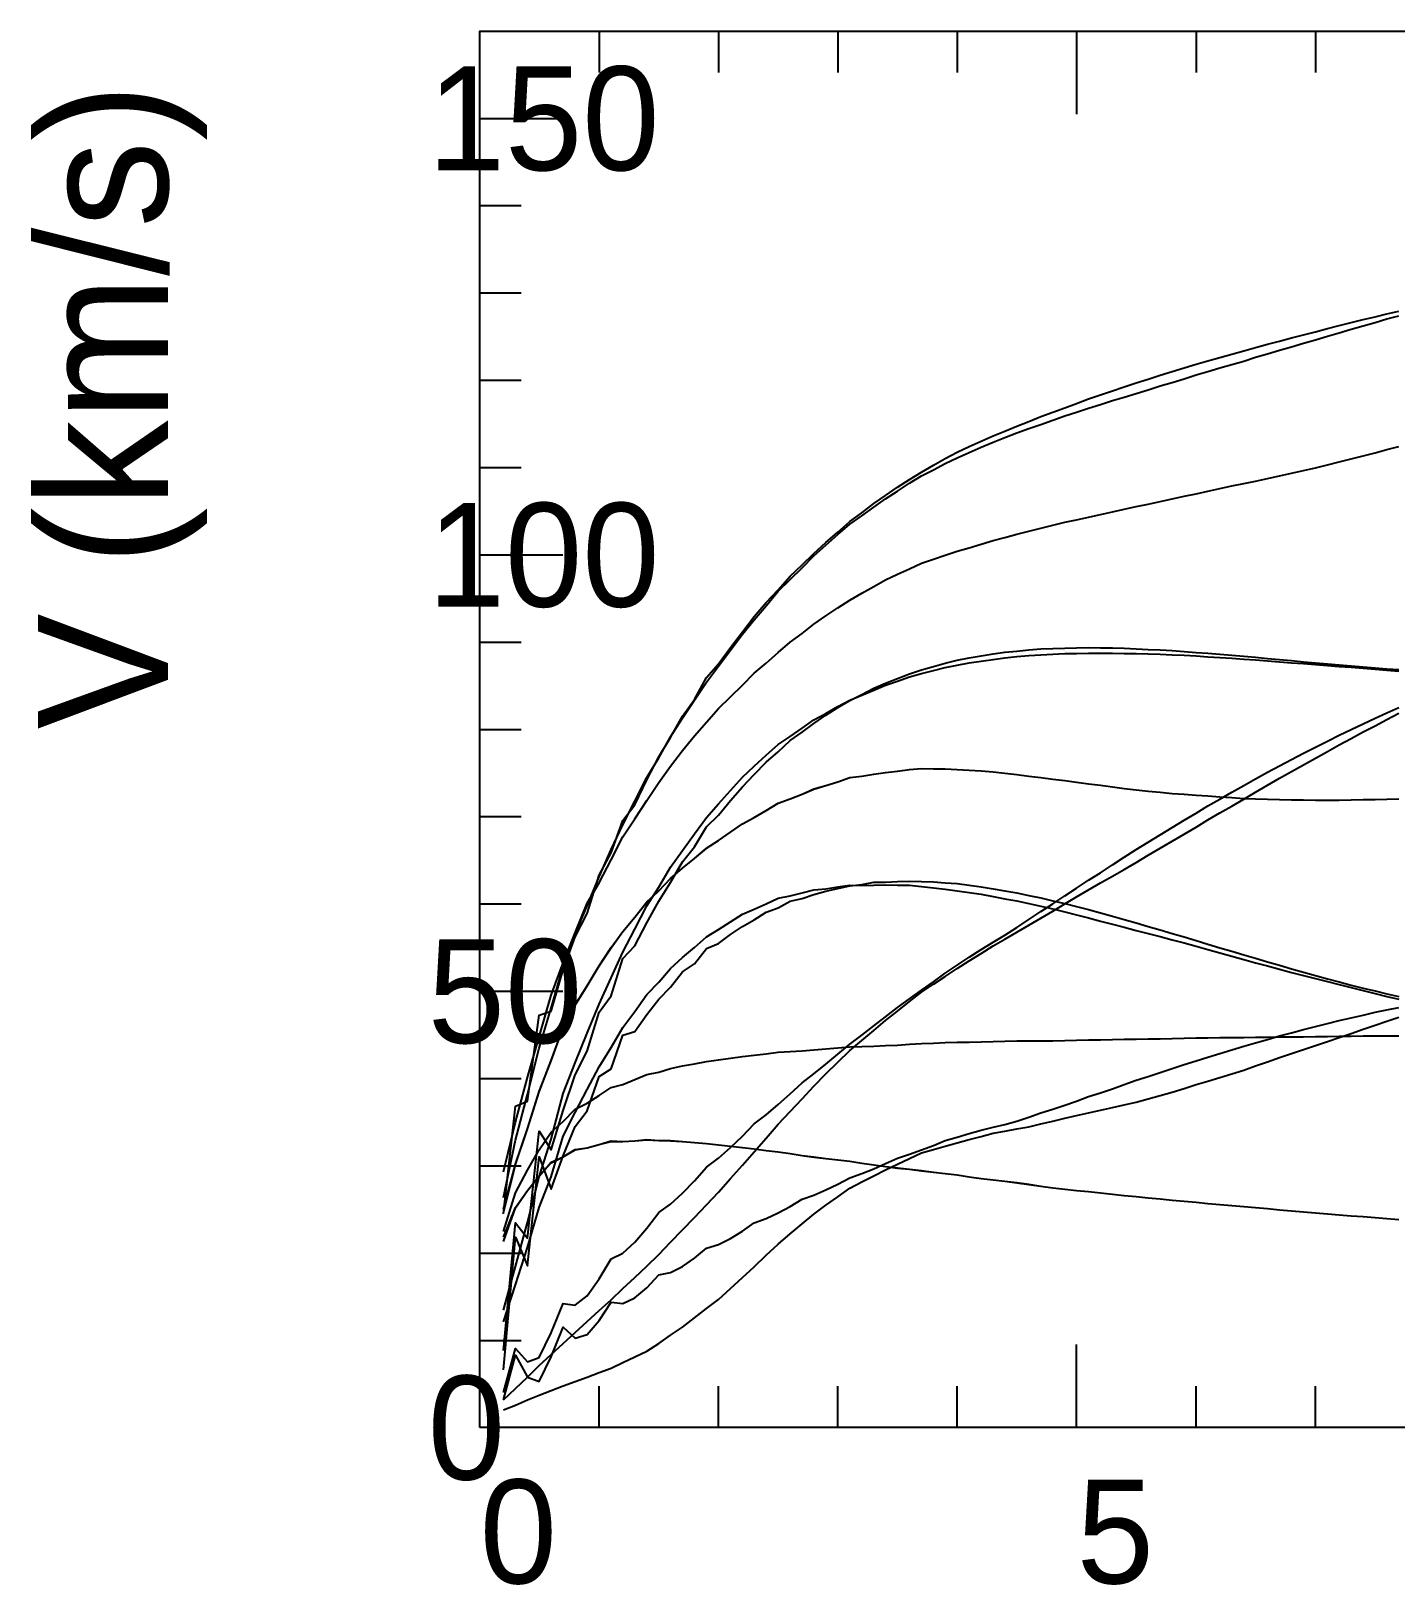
# Model space of a CAD drawing. Extents: x -35 to 179, y -35 to 134.
# Drawn here: x -34.5 to 70.5, y -12.1 to 107.5 of the extents above; entities that cross this region are included whole.
import ezdxf

# ---------------------------------------------------------------- set-up
doc = ezdxf.new("R2010")
doc.units = 0

msp = doc.modelspace()

# ---------------------------------------------------------------- linework, layer by layer
at = {"color": 0}
for p, q in [((9.19, 107.54), (9.19, 104.34)), ((18.38, 107.54), (18.38, 104.34)), ((27.57, 107.54), (27.57, 104.34)), ((36.76, 107.54), (36.76, 104.34)), ((45.95, 107.54), (45.95, 101.14)), ((55.14, 107.54), (55.14, 104.34)), ((64.33, 107.54), (64.33, 104.34)), ((0, 100.82), (6.4, 100.82)), ((0, 94.1), (3.2, 94.1)), ((0, 87.38), (3.2, 87.38)), ((0, 80.66), (3.2, 80.66)), ((0, 73.93), (3.2, 73.93)), ((0, 67.21), (6.4, 67.21)), ((0, 60.49), (3.2, 60.49)), ((0, 53.77), (3.2, 53.77)), ((0, 47.05), (3.2, 47.05)), ((0, 40.33), (3.2, 40.33)), ((0, 33.61), (6.4, 33.61)), ((0, 26.89), (3.2, 26.89)), ((0, 20.16), (3.2, 20.16)), ((0, 13.44), (3.2, 13.44)), ((0, 6.72), (3.2, 6.72)), ((45.95, 0), (45.95, 6.4)), ((9.19, 0), (9.19, 3.2)), ((18.38, 0), (18.38, 3.2)), ((27.57, 0), (27.57, 3.2)), ((36.76, 0), (36.76, 3.2)), ((55.14, 0), (55.14, 3.2)), ((64.33, 0), (64.33, 3.2))]:
    msp.add_line(p, q, dxfattribs=at)
msp.add_lwpolyline([(0, 0), (0, 107.54), (179.2, 107.54), (179.2, 0)], close=True, dxfattribs=at)
at = {"color": 3}
for points in [[(1.84, 16.45), (2.76, 24.75), (3.68, 25.14), (4.59, 31.75), (5.51, 32.06), (6.43, 35.26), (7.35, 37.79), (8.27, 39.59), (9.19, 42.53), (10.11, 44.27), (11.03, 46.74), (11.95, 47.95), (12.87, 49.87), (13.78, 51.65), (14.7, 53.13), (15.62, 54.78), (16.54, 56.08), (17.46, 57.76), (18.38, 58.81), (19.3, 60.06), (20.22, 61.29), (21.14, 62.45), (22.06, 63.53), (22.97, 64.51), (23.89, 65.57), (24.81, 66.44), (25.73, 67.31), (26.65, 68.15), (27.57, 68.96), (28.49, 69.77), (29.41, 70.44), (30.33, 71.16), (31.25, 71.78), (32.16, 72.42), (33.08, 73), (34, 73.58), (34.92, 74.11), (35.84, 74.63), (36.76, 75.11), (37.68, 75.54), (38.6, 75.96), (39.52, 76.36), (40.43, 76.74), (41.35, 77.12), (42.27, 77.48), (43.19, 77.85), (44.11, 78.19), (45.03, 78.54), (45.95, 78.87), (46.87, 79.21), (47.79, 79.53), (48.71, 79.84), (49.62, 80.15), (50.54, 80.45), (51.46, 80.74), (52.38, 81.04), (53.3, 81.32), (54.22, 81.6), (55.14, 81.88), (56.06, 82.14), (56.98, 82.41), (57.9, 82.67), (58.81, 82.92), (59.73, 83.18), (60.65, 83.43), (61.57, 83.67), (62.49, 83.92), (63.41, 84.16), (64.33, 84.39), (65.25, 84.63), (66.17, 84.86), (67.09, 85.09), (68, 85.32), (68.92, 85.54), (69.84, 85.76), (70.76, 85.98)], [(1.84, 19.7), (2.76, 23.51), (3.68, 26.96), (4.59, 30.1), (5.51, 33.29), (6.43, 35.78), (7.35, 38.1), (8.27, 40.38), (9.19, 41.94), (10.11, 43.72), (11.03, 45.49), (11.95, 46.87), (12.87, 48.29), (13.78, 49.68), (14.7, 50.93), (15.62, 52.13), (16.54, 53.26), (17.46, 54.32), (18.38, 55.38), (19.3, 56.27), (20.22, 57.18), (21.14, 58.09), (22.06, 58.87), (22.97, 59.68), (23.89, 60.48), (24.81, 61.15), (25.73, 61.86), (26.65, 62.51), (27.57, 63.12), (28.49, 63.72), (29.41, 64.26), (30.33, 64.77), (31.25, 65.28), (32.16, 65.72), (33.08, 66.14), (34, 66.57), (34.92, 66.88), (35.84, 67.18), (36.76, 67.48), (37.68, 67.75), (38.6, 68.03), (39.52, 68.3), (40.43, 68.54), (41.35, 68.79), (42.27, 69.04), (43.19, 69.26), (44.11, 69.49), (45.03, 69.73), (45.95, 69.91), (46.87, 70.11), (47.79, 70.32), (48.71, 70.52), (49.62, 70.73), (50.54, 70.93), (51.46, 71.12), (52.38, 71.32), (53.3, 71.52), (54.22, 71.72), (55.14, 71.91), (56.06, 72.11), (56.98, 72.31), (57.9, 72.51), (58.81, 72.7), (59.73, 72.89), (60.65, 73.09), (61.57, 73.29), (62.49, 73.5), (63.41, 73.7), (64.33, 73.92), (65.25, 74.14), (66.17, 74.36), (67.09, 74.6), (68, 74.83), (68.92, 75.07), (69.84, 75.31), (70.76, 75.56)], [(1.84, 5.95), (2.76, 15.76), (3.68, 14.59), (4.59, 22.83), (5.51, 21.38), (6.43, 24.41), (7.35, 27.16), (8.27, 28.98), (9.19, 31.99), (10.11, 33.24), (11.03, 36.13), (11.95, 37.11), (12.87, 38.88), (13.78, 40.55), (14.7, 41.98), (15.62, 43.58), (16.54, 44.72), (17.46, 46.26), (18.38, 47.17), (19.3, 48.29), (20.22, 49.35), (21.14, 50.3), (22.06, 51.25), (22.97, 52.03), (23.89, 52.92), (24.81, 53.55), (25.73, 54.23), (26.65, 54.86), (27.57, 55.44), (28.49, 55.99), (29.41, 56.46), (30.33, 56.95), (31.25, 57.32), (32.16, 57.69), (33.08, 58.04), (34, 58.35), (34.92, 58.62), (35.84, 58.86), (36.76, 59.09), (37.68, 59.27), (38.6, 59.43), (39.52, 59.58), (40.43, 59.71), (41.35, 59.8), (42.27, 59.89), (43.19, 59.96), (44.11, 60), (45.03, 60.03), (45.95, 60.05), (46.87, 60.06), (47.79, 60.05), (48.71, 60.04), (49.62, 60.01), (50.54, 59.97), (51.46, 59.93), (52.38, 59.88), (53.3, 59.83), (54.22, 59.76), (55.14, 59.7), (56.06, 59.63), (56.98, 59.55), (57.9, 59.47), (58.81, 59.4), (59.73, 59.32), (60.65, 59.23), (61.57, 59.15), (62.49, 59.07), (63.41, 58.98), (64.33, 58.9), (65.25, 58.82), (66.17, 58.74), (67.09, 58.66), (68, 58.58), (68.92, 58.51), (69.84, 58.44), (70.76, 58.37)], [(1.84, 2.7), (2.76, 6.1), (3.68, 5.07), (4.59, 5.39), (5.51, 7.29), (6.43, 9.57), (7.35, 9.42), (8.27, 10.16), (9.19, 11.46), (10.11, 13), (11.03, 13.44), (11.95, 14.29), (12.87, 15.35), (13.78, 16.56), (14.7, 17.2), (15.62, 18.06), (16.54, 19), (17.46, 20.05), (18.38, 20.75), (19.3, 21.57), (20.22, 22.44), (21.14, 23.38), (22.06, 24.09), (22.97, 24.88), (23.89, 25.69), (24.81, 26.54), (25.73, 27.25), (26.65, 28), (27.57, 28.75), (28.49, 29.54), (29.41, 30.22), (30.33, 30.93), (31.25, 31.64), (32.16, 32.36), (33.08, 33.01), (34, 33.68), (34.92, 34.34), (35.84, 35), (36.76, 35.61), (37.68, 36.22), (38.6, 36.81), (39.52, 37.37), (40.43, 37.93), (41.35, 38.52), (42.27, 39.12), (43.19, 39.74), (44.11, 40.33), (45.03, 40.94), (45.95, 41.54), (46.87, 42.15), (47.79, 42.73), (48.71, 43.33), (49.62, 43.92), (50.54, 44.51), (51.46, 45.08), (52.38, 45.65), (53.3, 46.21), (54.22, 46.77), (55.14, 47.32), (56.06, 47.87), (56.98, 48.4), (57.9, 48.93), (58.81, 49.45), (59.73, 49.97), (60.65, 50.47), (61.57, 50.97), (62.49, 51.45), (63.41, 51.94), (64.33, 52.4), (65.25, 52.87), (66.17, 53.32), (67.09, 53.77), (68, 54.2), (68.92, 54.63), (69.84, 55.04), (70.76, 55.46)]]:
    msp.add_lwpolyline(points, dxfattribs=at)
at = {"color": 4}
for points in [[(1.84, 17.73), (2.76, 22.14), (3.68, 25.65), (4.59, 29.22), (5.51, 32.3), (6.43, 35.49), (7.35, 37.99), (8.27, 40.17), (9.19, 42.4), (10.11, 44.52), (11.03, 46.41), (11.95, 48.23), (12.87, 50.07), (13.78, 51.57), (14.7, 53.2), (15.62, 54.62), (16.54, 56.02), (17.46, 57.41), (18.38, 58.64), (19.3, 59.87), (20.22, 61.11), (21.14, 62.2), (22.06, 63.29), (22.97, 64.4), (23.89, 65.3), (24.81, 66.22), (25.73, 67.14), (26.65, 67.95), (27.57, 68.77), (28.49, 69.57), (29.41, 70.22), (30.33, 70.88), (31.25, 71.53), (32.16, 72.12), (33.08, 72.73), (34, 73.29), (34.92, 73.76), (35.84, 74.24), (36.76, 74.67), (37.68, 75.1), (38.6, 75.51), (39.52, 75.89), (40.43, 76.25), (41.35, 76.61), (42.27, 76.93), (43.19, 77.25), (44.11, 77.58), (45.03, 77.9), (45.95, 78.2), (46.87, 78.5), (47.79, 78.79), (48.71, 79.08), (49.62, 79.35), (50.54, 79.63), (51.46, 79.92), (52.38, 80.21), (53.3, 80.49), (54.22, 80.77), (55.14, 81.06), (56.06, 81.33), (56.98, 81.6), (57.9, 81.87), (58.81, 82.13), (59.73, 82.42), (60.65, 82.69), (61.57, 82.96), (62.49, 83.23), (63.41, 83.51), (64.33, 83.77), (65.25, 84.04), (66.17, 84.31), (67.09, 84.58), (68, 84.85), (68.92, 85.1), (69.84, 85.37), (70.76, 85.62)], [(1.84, 9.04), (2.76, 12.41), (3.68, 15.79), (4.59, 19.32), (5.51, 22.22), (6.43, 25.73), (7.35, 28.08), (8.27, 30.38), (9.19, 32.6), (10.11, 34.63), (11.03, 36.62), (11.95, 38.39), (12.87, 40.17), (13.78, 41.62), (14.7, 43.15), (15.62, 44.45), (16.54, 45.73), (17.46, 46.97), (18.38, 48.03), (19.3, 49.07), (20.22, 50.08), (21.14, 50.94), (22.06, 51.77), (22.97, 52.6), (23.89, 53.22), (24.81, 53.87), (25.73, 54.49), (26.65, 55), (27.57, 55.52), (28.49, 56.02), (29.41, 56.4), (30.33, 56.79), (31.25, 57.16), (32.16, 57.49), (33.08, 57.81), (34, 58.08), (34.92, 58.3), (35.84, 58.52), (36.76, 58.7), (37.68, 58.88), (38.6, 59.03), (39.52, 59.16), (40.43, 59.28), (41.35, 59.38), (42.27, 59.46), (43.19, 59.52), (44.11, 59.57), (45.03, 59.6), (45.95, 59.62), (46.87, 59.64), (47.79, 59.64), (48.71, 59.64), (49.62, 59.62), (50.54, 59.61), (51.46, 59.58), (52.38, 59.55), (53.3, 59.52), (54.22, 59.47), (55.14, 59.42), (56.06, 59.36), (56.98, 59.31), (57.9, 59.24), (58.81, 59.18), (59.73, 59.11), (60.65, 59.04), (61.57, 58.97), (62.49, 58.9), (63.41, 58.83), (64.33, 58.76), (65.25, 58.69), (66.17, 58.62), (67.09, 58.55), (68, 58.48), (68.92, 58.4), (69.84, 58.33), (70.76, 58.25)], [(1.84, 2.13), (2.76, 3.01), (3.68, 3.89), (4.59, 4.78), (5.51, 5.64), (6.43, 6.48), (7.35, 7.33), (8.27, 8.18), (9.19, 9.01), (10.11, 9.83), (11.03, 10.7), (11.95, 11.57), (12.87, 12.42), (13.78, 13.34), (14.7, 14.29), (15.62, 15.23), (16.54, 16.19), (17.46, 17.16), (18.38, 18.13), (19.3, 19.19), (20.22, 20.21), (21.14, 21.24), (22.06, 22.3), (22.97, 23.36), (23.89, 24.35), (24.81, 25.32), (25.73, 26.3), (26.65, 27.23), (27.57, 28.13), (28.49, 29.03), (29.41, 29.81), (30.33, 30.59), (31.25, 31.34), (32.16, 32.07), (33.08, 32.8), (34, 33.53), (34.92, 34.14), (35.84, 34.74), (36.76, 35.35), (37.68, 35.94), (38.6, 36.51), (39.52, 37.09), (40.43, 37.62), (41.35, 38.15), (42.27, 38.68), (43.19, 39.23), (44.11, 39.78), (45.03, 40.33), (45.95, 40.87), (46.87, 41.4), (47.79, 41.94), (48.71, 42.47), (49.62, 42.99), (50.54, 43.51), (51.46, 44.07), (52.38, 44.61), (53.3, 45.15), (54.22, 45.7), (55.14, 46.25), (56.06, 46.8), (56.98, 47.33), (57.9, 47.85), (58.81, 48.39), (59.73, 48.94), (60.65, 49.47), (61.57, 50), (62.49, 50.52), (63.41, 51.05), (64.33, 51.56), (65.25, 52.06), (66.17, 52.57), (67.09, 53.07), (68, 53.57), (68.92, 54.05), (69.84, 54.54), (70.76, 55.02)], [(1.84, 15.1), (2.76, 18.08), (3.68, 19.83), (4.59, 21.4), (5.51, 22.76), (6.43, 23.58), (7.35, 24.53), (8.27, 24.98), (9.19, 25.57), (10.11, 26.19), (11.03, 26.43), (11.95, 26.8), (12.87, 27.2), (13.78, 27.37), (14.7, 27.65), (15.62, 27.85), (16.54, 28.01), (17.46, 28.19), (18.38, 28.33), (19.3, 28.45), (20.22, 28.59), (21.14, 28.69), (22.06, 28.78), (22.97, 28.9), (23.89, 28.96), (24.81, 29.02), (25.73, 29.1), (26.65, 29.17), (27.57, 29.24), (28.49, 29.32), (29.41, 29.35), (30.33, 29.38), (31.25, 29.43), (32.16, 29.46), (33.08, 29.52), (34, 29.58), (34.92, 29.6), (35.84, 29.66), (36.76, 29.68), (37.68, 29.69), (38.6, 29.71), (39.52, 29.73), (40.43, 29.75), (41.35, 29.79), (42.27, 29.79), (43.19, 29.79), (44.11, 29.79), (45.03, 29.81), (45.95, 29.83), (46.87, 29.85), (47.79, 29.87), (48.71, 29.88), (49.62, 29.9), (50.54, 29.91), (51.46, 29.93), (52.38, 29.95), (53.3, 29.96), (54.22, 29.98), (55.14, 30.01), (56.06, 30.01), (56.98, 30.03), (57.9, 30.04), (58.81, 30.05), (59.73, 30.07), (60.65, 30.07), (61.57, 30.08), (62.49, 30.09), (63.41, 30.1), (64.33, 30.11), (65.25, 30.13), (66.17, 30.14), (67.09, 30.15), (68, 30.16), (68.92, 30.17), (69.84, 30.17), (70.76, 30.18)]]:
    msp.add_lwpolyline(points, dxfattribs=at)
at = {"color": 1}
msp.add_lwpolyline([(1.84, 16.83), (2.76, 20.28), (3.68, 23.02), (4.59, 25.86), (5.51, 28.28), (6.43, 30.79), (7.35, 32.53), (8.27, 34.02), (9.19, 35.56), (10.11, 36.94), (11.03, 38.2), (11.95, 39.3), (12.87, 40.47), (13.78, 41.33), (14.7, 42.29), (15.62, 43.07), (16.54, 43.83), (17.46, 44.6), (18.38, 45.2), (19.3, 45.84), (20.22, 46.49), (21.14, 46.99), (22.06, 47.53), (22.97, 48.08), (23.89, 48.42), (24.81, 48.79), (25.73, 49.17), (26.65, 49.44), (27.57, 49.74), (28.49, 50.05), (29.41, 50.16), (30.33, 50.31), (31.25, 50.44), (32.16, 50.56), (33.08, 50.68), (34, 50.75), (34.92, 50.74), (35.84, 50.72), (36.76, 50.68), (37.68, 50.63), (38.6, 50.57), (39.52, 50.5), (40.43, 50.4), (41.35, 50.3), (42.27, 50.16), (43.19, 50.06), (44.11, 49.94), (45.03, 49.82), (45.95, 49.7), (46.87, 49.58), (47.79, 49.46), (48.71, 49.34), (49.62, 49.22), (50.54, 49.1), (51.46, 49.02), (52.38, 48.93), (53.3, 48.84), (54.22, 48.78), (55.14, 48.71), (56.06, 48.64), (56.98, 48.57), (57.9, 48.51), (58.81, 48.45), (59.73, 48.42), (60.65, 48.39), (61.57, 48.36), (62.49, 48.34), (63.41, 48.33), (64.33, 48.32), (65.25, 48.32), (66.17, 48.32), (67.09, 48.34), (68, 48.36), (68.92, 48.38), (69.84, 48.39), (70.76, 48.41)], dxfattribs=at)
at = {"color": 2}
for points in [[(1.84, 16.54), (2.76, 20.25), (3.68, 23.02), (4.59, 25.87), (5.51, 28.24), (6.43, 30.79), (7.35, 32.56), (8.27, 34.02), (9.19, 35.55), (10.11, 36.97), (11.03, 38.2), (11.95, 39.3), (12.87, 40.5), (13.78, 41.33), (14.7, 42.29), (15.62, 43.07), (16.54, 43.83), (17.46, 44.61), (18.38, 45.2), (19.3, 45.84), (20.22, 46.49), (21.14, 46.99), (22.06, 47.53), (22.97, 48.08), (23.89, 48.42), (24.81, 48.79), (25.73, 49.18), (26.65, 49.44), (27.57, 49.74), (28.49, 50.06), (29.41, 50.16), (30.33, 50.31), (31.25, 50.45), (32.16, 50.56), (33.08, 50.68), (34, 50.75), (34.92, 50.73), (35.84, 50.72), (36.76, 50.68), (37.68, 50.62), (38.6, 50.57), (39.52, 50.5), (40.43, 50.4), (41.35, 50.3), (42.27, 50.16), (43.19, 50.05), (44.11, 49.94), (45.03, 49.82), (45.95, 49.7), (46.87, 49.58), (47.79, 49.46), (48.71, 49.34), (49.62, 49.22), (50.54, 49.1), (51.46, 49.02), (52.38, 48.93), (53.3, 48.84), (54.22, 48.78), (55.14, 48.71), (56.06, 48.64), (56.98, 48.57), (57.9, 48.51), (58.81, 48.45), (59.73, 48.42), (60.65, 48.39), (61.57, 48.36), (62.49, 48.34), (63.41, 48.33), (64.33, 48.32), (65.25, 48.32), (66.17, 48.32), (67.09, 48.34), (68, 48.36), (68.92, 48.38), (69.84, 48.39), (70.76, 48.41)], [(1.84, 4.46), (2.76, 14.67), (3.68, 12.47), (4.59, 20.86), (5.51, 18.35), (6.43, 20.92), (7.35, 23.19), (8.27, 24.39), (9.19, 27.05), (10.11, 27.62), (11.03, 30.22), (11.95, 30.51), (12.87, 31.8), (13.78, 33), (14.7, 33.91), (15.62, 35.11), (16.54, 35.72), (17.46, 36.89), (18.38, 37.28), (19.3, 37.97), (20.22, 38.6), (21.14, 39.11), (22.06, 39.68), (22.97, 40.02), (23.89, 40.55), (24.81, 40.75), (25.73, 41.06), (26.65, 41.32), (27.57, 41.52), (28.49, 41.73), (29.41, 41.82), (30.33, 41.99), (31.25, 42), (32.16, 42.05), (33.08, 42.07), (34, 42.05), (34.92, 42.03), (35.84, 41.95), (36.76, 41.9), (37.68, 41.76), (38.6, 41.64), (39.52, 41.5), (40.43, 41.34), (41.35, 41.18), (42.27, 40.98), (43.19, 40.8), (44.11, 40.57), (45.03, 40.35), (45.95, 40.12), (46.87, 39.89), (47.79, 39.64), (48.71, 39.39), (49.62, 39.14), (50.54, 38.86), (51.46, 38.6), (52.38, 38.33), (53.3, 38.06), (54.22, 37.78), (55.14, 37.5), (56.06, 37.23), (56.98, 36.95), (57.9, 36.68), (58.81, 36.41), (59.73, 36.14), (60.65, 35.87), (61.57, 35.6), (62.49, 35.34), (63.41, 35.08), (64.33, 34.82), (65.25, 34.57), (66.17, 34.33), (67.09, 34.08), (68, 33.85), (68.92, 33.63), (69.84, 33.4), (70.76, 33.19)], [(1.84, 2.14), (2.76, 5.59), (3.68, 3.88), (4.59, 3.54), (5.51, 5.44), (6.43, 7.74), (7.35, 6.9), (8.27, 7.17), (9.19, 8.26), (10.11, 9.66), (11.03, 9.55), (11.95, 9.99), (12.87, 10.77), (13.78, 11.77), (14.7, 11.94), (15.62, 12.41), (16.54, 13.05), (17.46, 13.83), (18.38, 14.11), (19.3, 14.57), (20.22, 15.12), (21.14, 15.78), (22.06, 16.09), (22.97, 16.53), (23.89, 17.02), (24.81, 17.58), (25.73, 17.91), (26.65, 18.32), (27.57, 18.75), (28.49, 19.24), (29.41, 19.56), (30.33, 19.94), (31.25, 20.33), (32.16, 20.76), (33.08, 21.05), (34, 21.39), (34.92, 21.73), (35.84, 22.1), (36.76, 22.36), (37.68, 22.64), (38.6, 22.9), (39.52, 23.13), (40.43, 23.33), (41.35, 23.61), (42.27, 23.9), (43.19, 24.24), (44.11, 24.52), (45.03, 24.83), (45.95, 25.15), (46.87, 25.49), (47.79, 25.79), (48.71, 26.1), (49.62, 26.42), (50.54, 26.75), (51.46, 27.04), (52.38, 27.35), (53.3, 27.65), (54.22, 27.96), (55.14, 28.24), (56.06, 28.53), (56.98, 28.81), (57.9, 29.1), (58.81, 29.37), (59.73, 29.63), (60.65, 29.89), (61.57, 30.16), (62.49, 30.4), (63.41, 30.65), (64.33, 30.88), (65.25, 31.12), (66.17, 31.34), (67.09, 31.56), (68, 31.77), (68.92, 31.98), (69.84, 32.17), (70.76, 32.36)], [(1.84, 14.33), (2.76, 16.92), (3.68, 18.25), (4.59, 19.39), (5.51, 20.39), (6.43, 20.84), (7.35, 21.42), (8.27, 21.55), (9.19, 21.79), (10.11, 22.09), (11.03, 22.03), (11.95, 22.09), (12.87, 22.19), (13.78, 22.1), (14.7, 22.1), (15.62, 22.04), (16.54, 21.95), (17.46, 21.88), (18.38, 21.78), (19.3, 21.67), (20.22, 21.58), (21.14, 21.46), (22.06, 21.34), (22.97, 21.24), (23.89, 21.1), (24.81, 20.96), (25.73, 20.84), (26.65, 20.73), (27.57, 20.62), (28.49, 20.52), (29.41, 20.37), (30.33, 20.24), (31.25, 20.11), (32.16, 19.99), (33.08, 19.89), (34, 19.79), (34.92, 19.68), (35.84, 19.58), (36.76, 19.46), (37.68, 19.32), (38.6, 19.19), (39.52, 19.08), (40.43, 18.97), (41.35, 18.87), (42.27, 18.74), (43.19, 18.6), (44.11, 18.47), (45.03, 18.37), (45.95, 18.27), (46.87, 18.18), (47.79, 18.07), (48.71, 17.97), (49.62, 17.88), (50.54, 17.79), (51.46, 17.7), (52.38, 17.61), (53.3, 17.52), (54.22, 17.44), (55.14, 17.36), (56.06, 17.27), (56.98, 17.19), (57.9, 17.11), (58.81, 17.02), (59.73, 16.94), (60.65, 16.86), (61.57, 16.77), (62.49, 16.69), (63.41, 16.61), (64.33, 16.54), (65.25, 16.46), (66.17, 16.39), (67.09, 16.32), (68, 16.26), (68.92, 16.18), (69.84, 16.1), (70.76, 16.03)]]:
    msp.add_lwpolyline(points, dxfattribs=at)
at = {"color": 5}
msp.add_lwpolyline([(1.84, 8.14), (2.76, 10.99), (3.68, 13.86), (4.59, 16.94), (5.51, 19.32), (6.43, 22.44), (7.35, 24.26), (8.27, 26.03), (9.19, 27.77), (10.11, 29.28), (11.03, 30.8), (11.95, 32.05), (12.87, 33.36), (13.78, 34.31), (14.7, 35.35), (15.62, 36.19), (16.54, 36.98), (17.46, 37.78), (18.38, 38.36), (19.3, 38.95), (20.22, 39.53), (21.14, 39.93), (22.06, 40.34), (22.97, 40.76), (23.89, 40.94), (24.81, 41.17), (25.73, 41.4), (26.65, 41.5), (27.57, 41.63), (28.49, 41.76), (29.41, 41.75), (30.33, 41.78), (31.25, 41.79), (32.16, 41.77), (33.08, 41.76), (34, 41.68), (34.92, 41.57), (35.84, 41.47), (36.76, 41.34), (37.68, 41.2), (38.6, 41.07), (39.52, 40.9), (40.43, 40.73), (41.35, 40.56), (42.27, 40.35), (43.19, 40.15), (44.11, 39.94), (45.03, 39.71), (45.95, 39.48), (46.87, 39.26), (47.79, 39.01), (48.71, 38.77), (49.62, 38.53), (50.54, 38.29), (51.46, 38.06), (52.38, 37.81), (53.3, 37.56), (54.22, 37.32), (55.14, 37.07), (56.06, 36.81), (56.98, 36.56), (57.9, 36.3), (58.81, 36.05), (59.73, 35.79), (60.65, 35.55), (61.57, 35.3), (62.49, 35.05), (63.41, 34.82), (64.33, 34.58), (65.25, 34.35), (66.17, 34.12), (67.09, 33.9), (68, 33.67), (68.92, 33.44), (69.84, 33.21), (70.76, 32.98)], dxfattribs=at)
at = {"color": 6}
for points in [[(1.84, 1.36), (2.76, 1.74), (3.68, 2.13), (4.59, 2.51), (5.51, 2.87), (6.43, 3.21), (7.35, 3.54), (8.27, 3.89), (9.19, 4.24), (10.11, 4.59), (11.03, 5.01), (11.95, 5.44), (12.87, 5.88), (13.78, 6.49), (14.7, 7.12), (15.62, 7.74), (16.54, 8.45), (17.46, 9.16), (18.38, 9.86), (19.3, 10.72), (20.22, 11.56), (21.14, 12.39), (22.06, 13.27), (22.97, 14.13), (23.89, 14.92), (24.81, 15.68), (25.73, 16.44), (26.65, 17.12), (27.57, 17.78), (28.49, 18.45), (29.41, 18.92), (30.33, 19.39), (31.25, 19.86), (32.16, 20.29), (33.08, 20.72), (34, 21.15), (34.92, 21.41), (35.84, 21.68), (36.76, 21.94), (37.68, 22.18), (38.6, 22.42), (39.52, 22.67), (40.43, 22.83), (41.35, 23), (42.27, 23.17), (43.19, 23.4), (44.11, 23.61), (45.03, 23.82), (45.95, 24.03), (46.87, 24.23), (47.79, 24.44), (48.71, 24.65), (49.62, 24.86), (50.54, 25.06), (51.46, 25.32), (52.38, 25.58), (53.3, 25.83), (54.22, 26.12), (55.14, 26.41), (56.06, 26.69), (56.98, 26.97), (57.9, 27.25), (58.81, 27.53), (59.73, 27.86), (60.65, 28.17), (61.57, 28.49), (62.49, 28.8), (63.41, 29.11), (64.33, 29.42), (65.25, 29.73), (66.17, 30.04), (67.09, 30.35), (68, 30.67), (68.92, 30.99), (69.84, 31.3), (70.76, 31.6)], [(1.84, 14.66), (2.76, 16.96), (3.68, 18.26), (4.59, 19.37), (5.51, 20.45), (6.43, 20.84), (7.35, 21.38), (8.27, 21.55), (9.19, 21.8), (10.11, 22.04), (11.03, 22.03), (11.95, 22.09), (12.87, 22.15), (13.78, 22.1), (14.7, 22.09), (15.62, 22.04), (16.54, 21.96), (17.46, 21.87), (18.38, 21.77), (19.3, 21.67), (20.22, 21.57), (21.14, 21.46), (22.06, 21.34), (22.97, 21.23), (23.89, 21.1), (24.81, 20.96), (25.73, 20.83), (26.65, 20.73), (27.57, 20.62), (28.49, 20.52), (29.41, 20.37), (30.33, 20.24), (31.25, 20.1), (32.16, 20), (33.08, 19.89), (34, 19.78), (34.92, 19.68), (35.84, 19.58), (36.76, 19.46), (37.68, 19.32), (38.6, 19.19), (39.52, 19.08), (40.43, 18.97), (41.35, 18.86), (42.27, 18.73), (43.19, 18.6), (44.11, 18.47), (45.03, 18.37), (45.95, 18.27), (46.87, 18.17), (47.79, 18.07), (48.71, 17.98), (49.62, 17.88), (50.54, 17.79), (51.46, 17.7), (52.38, 17.61), (53.3, 17.52), (54.22, 17.44), (55.14, 17.36), (56.06, 17.27), (56.98, 17.19), (57.9, 17.11), (58.81, 17.02), (59.73, 16.94), (60.65, 16.86), (61.57, 16.77), (62.49, 16.69), (63.41, 16.61), (64.33, 16.54), (65.25, 16.46), (66.17, 16.39), (67.09, 16.32), (68, 16.26), (68.92, 16.18), (69.84, 16.1), (70.76, 16.03)]]:
    msp.add_lwpolyline(points, dxfattribs=at)

# ---------------------------------------------------------------- texts
at = {"color": 0}
for s, p in [('150', (-4, 96.82)), ('100', (-4, 63.21)), ('50', (-4, 29.61)), ('0', (-4, -4)), ('0', (0, -12)), ('5', (45.95, -12))]:
    msp.add_text(s, height=8, dxfattribs=at).set_placement(p)
msp.add_text('V (km/s)', height=10, rotation=90, dxfattribs=at).set_placement((-24, 53.77))

doc.saveas('drawing.dxf')
